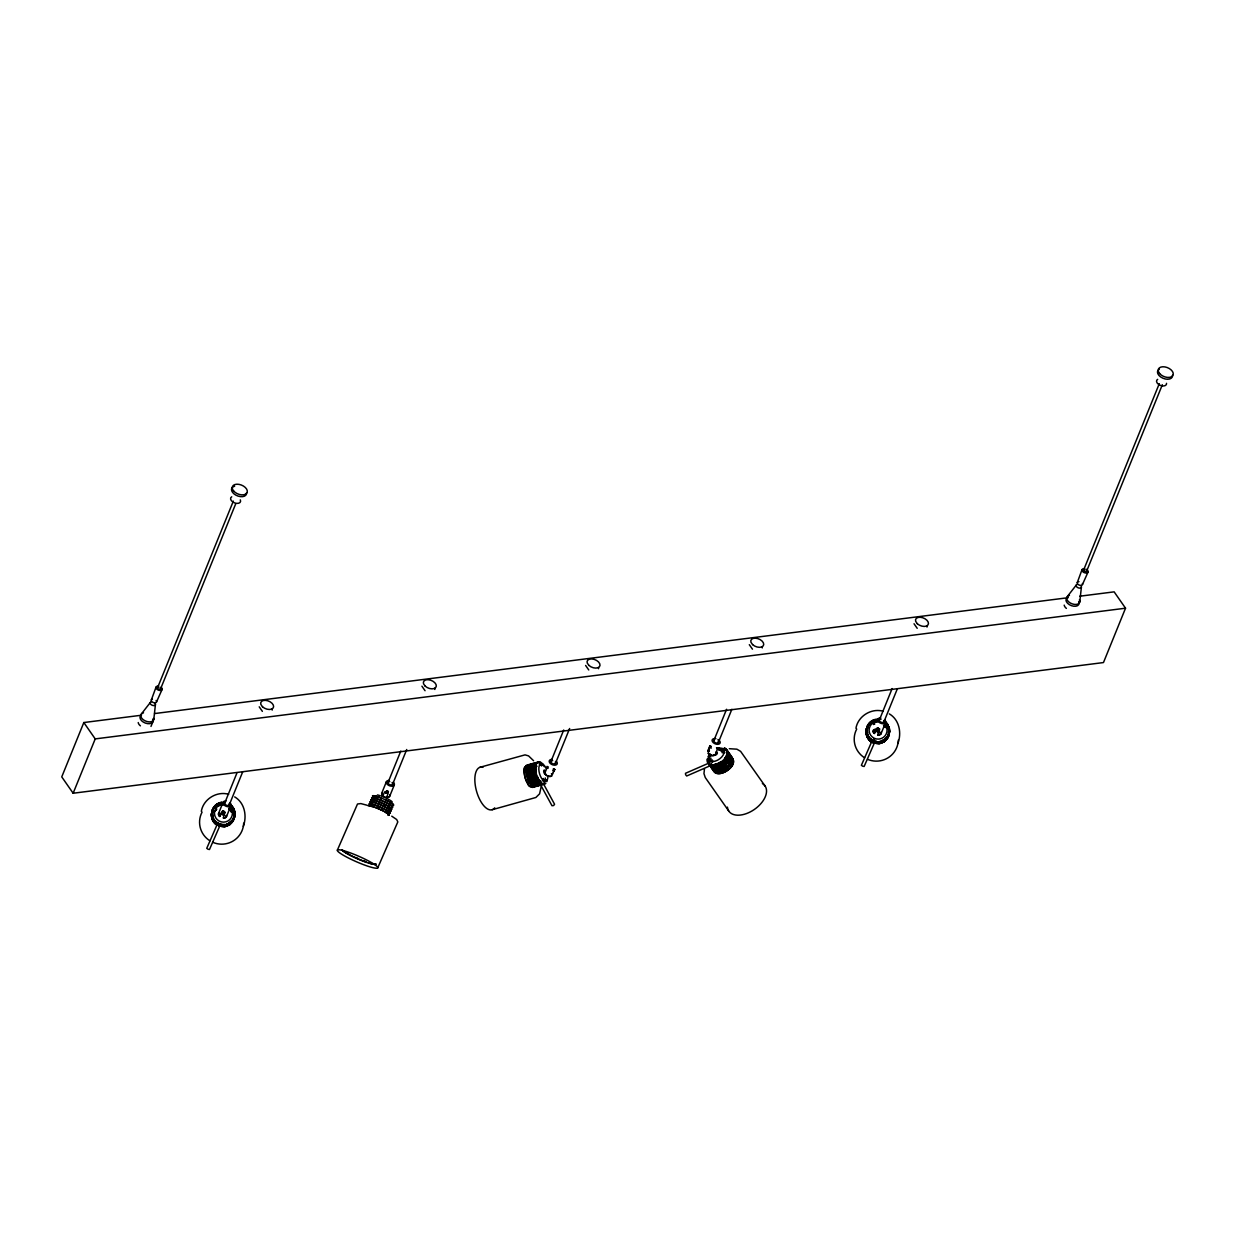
<?xml version="1.0" encoding="UTF-8"?>
<svg xmlns="http://www.w3.org/2000/svg" width="1235" height="1235" viewBox="0 0 1235 1235"><rect width="100%" height="100%" fill="white"/><g stroke="black" fill="none" stroke-linecap="round" stroke-linejoin="round"><path stroke-width="1.5" d="M708.658 764.033L709.461 765.052M547.383 766.981L544.728 773.264A4.261 2.578 22.1 0 0 551.505 776.197L554.669 769.343L553.357 768.772M551.628 776.089L551.181 776.228A3.89 2.346 22.1 0 1 544.975 773.558L544.743 773.11M552.632 773.866L551.366 773.805M541.146 786.803L539.587 793.827L535.882 797.486L492.24 809.697M153.773 719.573L155.425 704.614M1079.73 602.124L1081.397 587.181M532.764 783.376L530.818 784.271L532.764 783.376A10.636 4.786 74.4 0 0 535.172 785.259L533.288 785.784A10.636 4.786 74.4 0 1 530.865 783.901M536.546 782.311L534.601 783.206L536.546 782.311A10.636 4.786 74.4 0 0 538.954 784.194L536.222 785.599M538.383 782.156L540.328 781.261L538.383 782.156A11.115 5.002 74.4 0 1 535.481 776.985L535.65 776.846A10.636 4.786 74.4 0 1 534.431 772.276L534.199 772.215A11.115 5.002 74.4 0 1 534.168 766.41L536.283 766.194L534.168 766.41M542.705 764.403L540.76 765.299L542.705 764.403A11.115 5.002 74.4 0 1 544.28 766.703M226.36 825.304A11.115 11.007 11.3 0 0 227.904 824.718L227.857 825.011A11.115 11.007 11.3 0 1 221.374 825.922L221.682 824.27A11.115 11.007 11.3 0 0 224.986 824.455M876.001 742.899L876.263 741.54L876.001 742.899A11.115 11.007 11.3 0 0 882.485 741.988L882.346 741.262A10.636 10.544 11.3 0 0 883.72 740.491M711.206 746.326L709.832 746.048L708.18 753.381A4.261 2.578 22.1 0 0 715.219 754.801L717.859 748.07L716.701 748.148M704.475 768.896L703.965 773.604L705.278 777.556L728.681 810.947M213.13 811.503A10.636 10.544 11.3 0 0 212.652 813L212.312 812.63A11.115 11.007 11.3 0 1 213.068 809.434C209.904 814.513 211.602 821.784 216.681 824.918C211.725 821.846 209.935 814.791 212.899 809.759M214.674 806.918L214.674 806.918A11.115 11.007 11.3 0 0 213.732 808.261L214.411 807.675L213.856 808.323M218.472 824.208A10.636 10.544 11.3 0 1 217.098 823.405L216.773 824.1A11.115 11.007 11.3 0 1 212.713 818.975L213.223 818.512A10.636 10.544 11.3 0 1 212.528 815.44M212.837 818.388L212.899 818.079A11.115 11.007 11.3 0 0 216.959 823.205L216.897 823.498A11.115 11.007 11.3 0 1 213.547 819.87M218.58 805.205L218.317 805.081A11.115 11.007 11.3 0 1 223.149 804.031M216.773 824.1L216.835 823.791A11.115 11.007 11.3 0 1 212.775 818.682M217.02 822.896L217.067 822.603A11.115 11.007 11.3 0 1 213.022 817.493L212.96 817.786A11.115 11.007 11.3 0 0 217.02 822.896L217.283 822.51A10.636 10.544 11.3 0 0 220.139 823.899M217.098 823.405L217.036 823.714A10.636 10.544 11.3 0 0 218.41 824.517M219.629 812.507A4.261 2.578 22.1 0 0 219.552 816.304L222.64 810.901L223.952 811.225L222.269 811.688M221.374 825.922L221.435 825.628A11.115 11.007 11.3 0 0 224.739 825.659M221.667 824.424L221.482 825.335A11.115 11.007 11.3 0 0 227.966 824.424L228.089 823.822A11.115 11.007 11.3 0 1 221.605 824.733M231.609 820.503L231.609 820.503A10.636 10.544 11.3 0 1 229.262 822.618M233.461 818.867A11.115 11.007 11.3 0 1 231.794 821.692L231.732 822.001A11.115 11.007 11.3 0 0 233.909 817.601M231.485 821.105L231.918 821.105A11.115 11.007 11.3 0 0 233.585 818.265M234.156 815.98L234.218 815.671A11.115 11.007 11.3 0 1 233.955 817.292M234.017 816.999A11.115 11.007 11.3 0 0 234.279 815.378L233.863 815.038M231.979 820.796A11.115 11.007 11.3 0 0 234.403 814.776L233.986 814.436M243.326 826.369C247.108 815.98 244.762 802.812 234.681 796.899M386.431 781.631L381.862 792.885A4.261 2.578 22.1 0 0 382.85 795.757L384.702 791.82L386.879 791.45L388.176 793.333L386.57 797.47A3.89 2.346 22.1 0 0 389.241 796.405M385.706 793.086L386.663 791.033M867.464 727.6A11.115 11.007 11.3 0 0 866.708 730.796L866.646 731.105A11.115 11.007 11.3 0 1 867.402 727.909M867.449 733.683A10.636 10.544 11.3 0 1 867.232 730.533L866.816 730.209A11.115 11.007 11.3 0 1 867.572 727.014M867.572 733.081A10.636 10.544 11.3 0 1 867.356 729.947L866.939 729.607A11.115 11.007 11.3 0 1 867.696 726.412M866.708 730.796L867.109 731.135A10.636 10.544 11.3 0 0 867.788 735.782L867.356 735.952A11.115 11.007 11.3 0 0 871.416 741.062L871.74 740.383A10.636 10.544 11.3 0 0 873.114 741.185M869.363 723.587L869.363 723.587A11.115 11.007 11.3 0 0 868.421 724.93M867.587 734.763L867.587 734.763A11.115 11.007 11.3 0 0 871.648 739.873L871.925 739.487M871.416 741.062L871.478 740.768A11.115 11.007 11.3 0 1 868.128 737.141M871.648 739.873L871.709 739.564A11.115 11.007 11.3 0 1 869.301 737.31M871.74 740.383L871.678 740.676A10.636 10.544 11.3 0 0 876.078 742.436A11.115 11.007 11.3 0 0 882.608 741.386L882.67 741.093M880.586 732.648A3.89 2.346 22.1 0 1 877.9 734.995L879.737 728.928M874.642 741.463A10.636 10.544 11.3 0 0 876.202 741.834A11.115 11.007 11.3 0 0 882.732 740.784L882.577 740.074M886.483 738.36L886.483 738.36A11.115 11.007 11.3 0 0 888.907 732.34L888.505 732M886.236 737.48L886.236 737.48A10.636 10.544 11.3 0 1 885.155 738.623M884.908 739.811A10.636 10.544 11.3 0 0 886.004 738.669L886.421 738.669A11.115 11.007 11.3 0 0 888.104 735.844M888.382 732.602L888.799 732.942A11.115 11.007 11.3 0 1 888.536 734.563M889.03 731.753L889.03 731.753A11.115 11.007 11.3 0 1 888.783 733.374M897.968 743.346C901.735 732.942 899.404 719.789 889.324 713.876M716.254 765.731L715.327 763.94L716.254 765.731A11.115 6.607 -35 0 0 722.043 763.091L721.888 762.86A10.636 6.329 -35 0 0 725.315 759.695L725.624 759.787A11.115 6.607 -35 0 0 728.048 754.863L726.612 753.535L728.048 754.863M724.25 749.429L724.003 749.784A10.636 6.329 -35 0 0 720.175 749.938L719.249 748.148M718.291 768.633L717.365 766.842L718.291 768.633A11.115 6.607 -35 0 0 724.081 765.993L723.911 765.762A10.636 6.329 -35 0 0 727.338 762.597L727.647 762.69A11.115 6.607 -35 0 0 730.07 757.75L729.051 756.299A11.115 6.607 -35 0 1 726.643 761.239M721.286 751.034L721.194 751.389A10.636 6.329 -35 0 1 723.833 751.096M722.29 752.486L722.213 752.825A10.636 6.329 -35 0 1 724.852 752.547M730.611 757.209A10.636 6.329 -35 0 1 730.672 759.324L732.108 760.652A11.115 6.607 -35 0 1 729.684 765.577L729.376 765.484A10.636 6.329 -35 0 1 725.948 768.649L726.103 768.88A11.115 6.607 -35 0 1 720.314 771.535L719.387 769.745M201.32 811.349C203.343 799.122 216.82 790.848 228.645 794.29M855.948 728.31C857.97 716.099 871.447 707.825 883.287 711.267M224.276 812.09C222.609 816.536 221.883 813.201 223.55 810.886M223.288 814.544L223.998 812.754M876.865 731.058L878.07 728.125M876.896 731.12L877.915 731.552L878.795 729.329M708.967 751.281L707.933 750.618A4.261 2.578 22.1 0 1 709.338 749.907M708.134 751.112L708.149 751.081A3.89 2.346 22.1 0 1 709.415 750.432M709.183 753.736L708.35 753.566A3.89 2.346 22.1 0 0 714.787 754.894L715.266 754.662M151.303 700.044L156.011 687.2M1077.275 582.596L1081.984 569.767M141.16 715.266L83.826 722.537L61.75 776.892L73.143 793.24L1103.472 662.562L1125.533 608.207L1114.14 591.858L1079.745 596.212M73.143 793.24L95.218 738.9L83.826 722.537M157.555 687.756L233.338 501.101M160.596 688.837L235.653 503.957M150.979 726.427L153.032 721.379M218.549 813.448L223.134 802.179M224.785 802.904L236.796 773.326M229.293 804.85L242.708 771.798M226.391 816.829L230.96 805.56A11.115 11.007 11.3 0 0 229.695 804.51M388.099 782.342L400.804 751.034M392.606 784.287L406.732 749.506M389.689 796.266L394.274 785.012M551.011 761.331L563.716 730.024M555.503 763.276L569.628 728.496M707.887 750.756L709.832 746.048M713.861 740.583L726.566 709.276M718.446 742.312L731.861 709.276M879.428 719.866L892.133 688.559M883.936 721.811L897.351 688.775M881.018 733.791L885.588 722.537M1083.512 570.308L1159.294 383.653M1086.553 571.388L1162.351 384.733M387.481 792.067C388.238 789.227 387.203 794.63 385.783 792.808M216.974 824.918L206.754 848.321L208.02 849.232L209.487 849.51L219.706 826.107M222.254 814.127L223.334 811.627M337.402 850.05L357.517 803.985L360.836 803.584L367.181 805.266M369.172 805.853L370.454 804.047A10.636 1.436 23.6 0 1 372.846 804.479L371.967 806.486A10.636 1.436 23.6 0 0 369.574 806.038L370.454 804.047M370.315 802.318A11.115 1.497 23.6 0 1 370.917 801.855L372.198 800.048A10.636 1.436 23.6 0 1 374.591 800.496L373.711 802.488L374.684 800.295A10.636 1.436 23.6 0 1 373.85 799.74M372.738 798.829L373.541 795.865L372.306 798.674A11.115 1.497 23.6 0 1 372.661 797.856L373.063 798.057A10.636 1.436 23.6 0 1 375.455 798.489L376.027 796.313L375.455 798.489M370.917 801.855L372.198 800.048M371.967 806.486L372.538 804.309A11.115 1.497 23.6 0 1 377.91 806.177L377.987 806.27A10.636 1.436 23.6 0 1 382.325 808.169L382.449 808.153A11.115 1.497 23.6 0 1 387.481 810.824L386.262 812.723L387.481 810.824M386.601 812.831A11.115 1.497 23.6 0 0 381.584 810.145A10.636 1.436 23.6 0 0 377.123 808.261L377.91 806.177M379.67 802.179L379.732 802.271A10.636 1.436 23.6 0 1 384.07 804.17L384.193 804.155A11.115 1.497 23.6 0 1 389.226 806.841L388.346 808.832A11.115 1.497 23.6 0 0 383.329 806.146A10.636 1.436 23.6 0 0 378.867 804.278L379.67 802.179A11.115 1.497 23.6 0 0 374.282 800.311L374.591 800.496M376.027 796.313A11.115 1.497 23.6 0 1 381.414 798.18L380.612 800.28A10.636 1.436 23.6 0 1 384.95 802.179A11.115 1.497 23.6 0 1 390.09 804.834L390.97 802.843A11.115 1.497 23.6 0 0 385.938 800.157L384.95 802.179L385.938 800.157M377.123 808.261L377.987 806.27M378.867 804.278L379.732 802.271M382.325 808.169L381.461 810.16L382.449 808.153M384.07 804.17L383.205 806.162L384.193 804.155M388.222 810.778A10.636 1.436 23.6 0 0 389.627 810.978L390.028 811.163A11.115 1.497 23.6 0 0 390.383 810.361L389.967 810.191A10.636 1.436 23.6 0 0 388.022 808.74L389.226 806.841M392.205 807.119A11.115 1.497 23.6 0 0 392.128 806.362L391.711 806.193A10.636 1.436 23.6 0 0 389.766 804.741L390.97 802.843M387.883 814.961L389.087 812.182A10.636 1.436 23.6 0 0 387.142 810.731M389.627 810.978L390.831 808.199A10.636 1.436 23.6 0 0 388.886 806.733M391.711 806.193L393.008 804.355A11.115 1.497 23.6 0 1 392.653 805.174L392.251 804.973M389.087 812.182L388.284 815.162A11.115 1.497 23.6 0 0 388.639 814.344L388.222 814.189A10.636 1.436 23.6 0 0 386.262 812.723M390.028 811.163L390.831 808.199M392.128 806.362L393.008 804.355M377.694 867.943A22.076 2.979 23.6 0 0 349.304 852.505A22.076 2.979 23.6 0 0 345.646 856.534A22.076 2.979 23.6 0 0 377.694 867.943L397.824 821.892L396.651 819.5L391.757 816.181M871.601 741.895L861.382 765.299L862.663 766.194L864.13 766.472L874.349 743.069M877.946 731.552L878.764 729.684M385.938 792.731L386.54 791.017M156.536 701.897L162.125 689.377M1082.493 584.448L1088.097 571.928M219.737 816.505L221.281 813.294A2.099 2.084 11.3 0 0 222.176 814.668L223.18 815.1A2.099 2.084 11.3 0 0 224.261 814.976M223.442 817.524L225.11 812.059M386.879 791.45L387.25 790.662L388.037 792.206M386.524 797.455L386.771 797.439A4.261 2.578 22.1 0 0 389.72 794.877M874.411 729.978A3.89 2.346 22.1 0 1 876.094 729.777L874.365 733.482L876.032 729.345L877.282 727.878L878.378 728.681M876.912 728.665L878.579 728.187M877.853 734.979L879.582 731.336M866.877 729.9A11.115 11.007 11.3 0 1 867.634 726.705C864.16 732.123 866.816 739.981 872.574 742.621M553.28 772.029L554.669 769.343M867.541 726.72C864.207 732.278 866.877 740.197 872.821 742.714M541.208 781.168L539.633 781.709M542.628 784.071L541.517 784.688M216.897 823.498L217.159 823.112A10.636 10.544 11.3 0 0 218.533 823.915M712.518 765.546L711.499 764.094L712.518 765.546A10.636 6.329 -35 0 0 716.346 765.391M710.48 765.87A11.115 6.607 -35 0 1 709.909 765.067L710.928 766.503A11.115 6.607 -35 0 0 714.293 768.788L714.556 768.448A10.636 6.329 -35 0 0 718.369 768.293M716.578 771.335L715.574 769.884L716.578 771.335A10.636 6.329 -35 0 0 720.406 771.18M545.7 773.789L545.515 774.021A2.099 0.942 74.4 0 1 544.218 773.233A2.099 0.942 74.4 0 1 543.74 770.748L544.033 770.161A2.099 0.942 74.4 0 1 545.33 770.949M141.33 714.015L150.408 702.375M1067.302 596.567L1076.38 584.927M869.054 724.652L868.313 725.501A11.115 11.007 11.3 0 1 869.255 724.173M869.44 724.204L870.289 723.463M530.818 784.271A11.115 5.002 74.4 0 1 527.901 779.115L528.086 778.961A10.636 4.786 74.4 0 1 526.851 774.391L526.619 774.33A11.115 5.002 74.4 0 1 526.589 768.525L528.719 768.309L526.589 768.525M529.46 776.938A10.636 4.786 74.4 0 0 529.969 778.436L529.8 778.575A11.115 5.002 74.4 0 0 532.702 783.731M534.601 783.206A11.115 5.002 74.4 0 1 531.698 778.05L531.868 777.911A10.636 4.786 74.4 0 1 530.649 773.326L530.417 773.28A11.115 5.002 74.4 0 1 530.386 767.475L532.501 767.244L530.386 767.475M530.417 773.28L532.532 772.801A10.636 4.786 74.4 0 0 533.767 777.371L533.582 777.525A11.115 5.002 74.4 0 0 536.499 782.681M222.64 810.901L223.751 811.719M707.887 762.165L709.291 763.369L707.887 762.165A11.115 6.607 -35 0 0 711.252 764.45M727.06 750.895A11.115 6.607 -35 0 1 727.631 751.714L727.23 751.961A10.636 6.329 -35 0 1 727.631 754.971M730.07 757.75L729.653 757.873A10.636 6.329 -35 0 0 729.252 754.863L728.249 753.412A10.636 6.329 -35 0 1 728.588 754.323M713.351 769.158C716.593 781.863 741.679 764.187 730.734 756.654C742.22 765.87 714.602 781.045 713.074 769.374A11.115 6.607 -35 0 0 716.331 771.69M731.768 759.679A10.636 6.329 -35 0 0 731.29 757.765L730.672 756.052M873.593 738.9L874.642 739.194M872.682 721.935L873.253 721.719M708.396 763.307L685.487 773.295L685.61 774.669L686.675 775.997L709.492 766.055M217.823 805.096L219.166 804.51M873.608 724.436L874.658 723.988L873.793 724.343M212.713 818.975L213.161 818.82A10.636 10.544 11.3 0 1 212.466 815.748M707.887 758.908L708.489 760.467A11.115 6.607 -35 0 1 710.897 755.542L709.893 754.091A11.115 6.607 -35 0 0 708.273 756.576M732.108 760.652L730.672 759.324M479.921 767.306L525.029 754.878L528.565 755.897L533.582 760.729M526.82 768.834A10.636 4.786 74.4 0 1 528.009 766.148L529.722 765.191A11.115 5.002 74.4 0 1 531.806 764.357M530.618 767.769A10.636 4.786 74.4 0 1 531.806 765.082L533.52 764.141A11.115 5.002 74.4 0 1 536.391 763.492L536.453 763.94M534.4 766.719A10.636 4.786 74.4 0 1 535.589 764.033L537.302 763.076A11.115 5.002 74.4 0 1 540.174 762.427M536.391 763.492L534.554 764.465A10.636 4.786 74.4 0 1 536.978 766.348M528.009 766.148L529.722 765.191M527.839 765.715A11.115 5.002 74.4 0 1 530.71 765.082L533.52 764.141M534.554 764.465L537.302 763.076M526.619 774.33L528.75 773.866A10.636 4.786 74.4 0 0 529.059 775.395M534.199 772.215L536.314 771.736L534.431 772.276M526.851 774.391L528.75 773.866M530.649 773.326L532.532 772.801M527.901 779.115L529.969 778.436M531.698 778.05L533.767 777.371M535.481 776.985L537.379 776.46A11.115 5.002 74.4 0 0 540.282 781.616M544.805 780.366L546.92 780.134L544.805 780.366A10.636 4.786 74.4 0 1 544.11 782.342M533.288 785.784L535.172 785.259M534.647 782.836A10.636 4.786 74.4 0 0 537.071 784.734L538.954 784.194M538.445 781.786A10.636 4.786 74.4 0 0 540.853 783.669L542.798 783.592A11.115 5.002 74.4 0 0 544.373 783.746M540.853 783.669L542.798 783.592M154.545 713.568L1068.275 597.678M95.218 738.9L1125.533 608.207M720.067 772.029L716.161 770.269A9.062 5.388 -35 0 0 721.132 771.968M729.298 748.703L736.894 749.182L740.614 751.359L765.252 786.263M719.912 772.014L719.048 771.952M718.739 771.921L716.146 770.285M709.739 746.434L711.098 746.712M716.485 747.792L717.859 748.07M709.986 747.777L711.36 748.055M713.969 754.693L714.803 754.863M873.593 742.698L872.605 742.281A11.594 11.47 11.3 0 1 871.246 722.475M877.853 734.902L878.1 734.964A4.261 2.578 22.1 0 0 881.049 732.401M387.049 791.156L388.423 791.512M709.893 754.091L711.221 755.635M383.282 796.251L385.629 797.223M219.12 825.628L217.962 825.32A11.594 11.47 11.3 0 1 213.084 809.218M373.603 796.837L373.186 796.668A11.115 1.497 23.6 0 1 373.541 795.865M546.981 766.41L548.309 766.981M553.496 769.235L554.808 769.806M546.796 767.691L548.124 768.263M552.647 770.239L553.959 770.81M878.208 728.974L879.366 729.715M223.566 812.012L224.724 812.754M917.204 628.306L914.039 623.768M752.47 649.193L749.305 644.67M588.755 669.957L585.606 665.433M425.056 690.72L421.907 686.197M262.376 711.36L259.211 706.821M231.794 821.692L231.424 821.399A10.636 10.544 11.3 0 1 230.343 822.541M228.984 808.832L229.787 809.62L229.154 808.956M230.945 807.011L230.744 806.841A11.115 11.007 11.3 0 1 231.871 807.968M542.906 780.89L543.138 781.199A11.115 5.002 74.4 0 0 543.369 778.498M381.414 798.18L380.612 800.28A11.115 1.497 23.6 0 0 375.162 798.319M727.631 751.714L726.612 750.262A11.115 6.607 -35 0 0 724.343 748.302M730.271 756.314L731.29 757.765M722.984 748.333L724.003 749.784M719.171 748.487L720.175 749.938M725.624 759.787L724.605 758.336A11.115 6.607 -35 0 0 727.029 753.412M727.647 762.69L726.319 761.146A10.636 6.329 -35 0 1 724.158 763.338M729.684 765.577L728.665 764.125A11.115 6.607 -35 0 0 731.089 759.201M722.043 763.091L721.024 761.64A11.115 6.607 -35 0 1 715.235 764.295M724.081 765.978L723.062 764.542A11.115 6.607 -35 0 1 717.273 767.182M726.195 766.24A10.636 6.329 -35 0 1 724.93 767.197L726.103 768.88M720.314 771.535L719.31 770.084A11.115 6.607 -35 0 0 725.084 767.429L724.93 767.197M713.537 766.997L714.556 768.448M714.293 768.788L713.29 767.352A11.115 6.607 -35 0 1 711.236 766.534M543.323 783.546L554.561 804.247L553.604 805.56L551.983 805.714L540.698 784.981M230.698 810.87L231.223 811.874L230.59 810.685A9.062 8.969 11.3 0 1 231.3 811.827M882.608 741.386L882.408 740.969A10.636 10.544 11.3 0 0 885.032 739.225M882.485 741.988L882.284 741.556A10.636 10.544 11.3 0 0 883.658 740.784M227.966 824.424L227.765 823.992A10.636 10.544 11.3 0 0 229.154 823.22M541.717 783.577L541.887 784.009A11.115 5.002 74.4 0 1 541.285 784.518M537.935 784.642L538.105 785.059A11.115 5.002 74.4 0 1 536.793 785.861M537.071 784.734L537.117 785.182A11.115 5.002 74.4 0 0 539.386 785.043M229.972 802.704A4.261 2.578 22.1 0 1 229.324 806.671A4.261 2.578 22.1 0 1 223.334 804.078A4.261 2.578 22.1 0 1 226.051 801.006M226.422 815.44A4.261 2.578 22.1 0 1 223.458 818.002L223.211 818.002A3.89 2.346 22.1 0 0 225.959 815.687M219.691 816.474A3.89 2.346 22.1 0 1 218.78 813.865M229.093 803.614A2.455 1.482 22.1 0 1 228.351 805.482A2.455 1.482 22.1 0 1 225.233 804.417A2.455 1.482 22.1 0 1 225.418 802.364M243.681 823.128A22.076 21.86 11.3 0 1 212.883 842.347M209.95 840.819A22.076 21.86 11.3 0 1 202.092 812.074M233.369 817.879A10.636 10.544 11.3 0 1 232.89 819.376M232.195 820.796A10.636 10.544 11.3 0 1 227.564 824.98M226.082 825.536A10.636 10.544 11.3 0 1 219.815 825.489M216.959 824.1A10.636 10.544 11.3 0 1 213.763 820.627A11.594 11.47 11.3 0 1 218.286 803.769M213.084 819.206A10.636 10.544 11.3 0 1 212.621 817.693M218.441 805.899A10.636 10.544 11.3 0 1 223.056 804.896M229.046 806.779A10.636 10.544 11.3 0 1 232.936 811.673M233.894 810.947A11.594 11.47 11.3 0 1 219.614 825.983M219.722 804.047A11.594 11.47 11.3 0 1 223.149 803.568M233.955 810.654A11.594 11.47 11.3 0 1 219.676 825.69M218.055 825.057A11.594 11.47 11.3 0 1 216.665 805.205M219.784 803.753A11.594 11.47 11.3 0 1 221.482 803.383M231.069 806.409A11.594 11.47 11.3 0 1 232.242 807.675M234.002 810.361A11.594 11.47 11.3 0 1 219.737 825.397M218.116 824.748A11.594 11.47 11.3 0 1 218.24 804.062M219.845 803.46A11.594 11.47 11.3 0 1 221.544 803.09M229.772 805.019A11.594 11.47 11.3 0 1 232.303 807.381M229.833 804.726A11.594 11.47 11.3 0 1 231.516 822.248A11.594 11.47 11.3 0 1 213.825 820.766M219.907 803.151A11.594 11.47 11.3 0 1 221.605 802.781M229.895 804.433A11.594 11.47 11.3 0 1 230.713 822.711A11.594 11.47 11.3 0 1 212.744 818.481A11.594 11.47 11.3 0 1 221.652 802.488A11.115 11.007 11.3 0 0 218.61 803.599M229.587 806.795A8.985 8.892 11.3 0 1 228.089 820.889A8.985 8.892 11.3 0 1 214.782 815.594A8.985 8.892 11.3 0 1 223.489 804.355M230.451 821.954A10.636 10.544 11.3 0 1 227.827 823.699M221.621 824.563A10.636 10.544 11.3 0 1 220.077 824.208M218.595 823.606A10.636 10.544 11.3 0 1 217.221 822.819M212.883 816.412A10.636 10.544 11.3 0 1 212.652 814.853M217.314 805.39A10.636 10.544 11.3 0 1 218.703 804.618M220.015 824.501A10.636 10.544 11.3 0 0 221.559 824.872A11.115 11.007 11.3 0 0 228.027 824.115M212.821 816.705A10.636 10.544 11.3 0 1 212.59 815.146M229.957 804.124A11.594 11.47 11.3 0 1 230.775 822.417A11.594 11.47 11.3 0 1 212.806 818.188A11.594 11.47 11.3 0 1 221.713 802.194M233.708 817.678A11.115 11.007 11.3 0 1 232.026 820.503M228.151 823.529A11.115 11.007 11.3 0 1 226.607 824.115M213.794 807.968A11.115 11.007 11.3 0 1 214.736 806.609M233.029 808.138A11.115 11.007 11.3 0 1 233.755 809.62M234.465 814.482A11.115 11.007 11.3 0 1 234.202 816.103M212.25 812.939A11.115 11.007 11.3 0 1 213.007 809.743M220.108 803.306A11.115 11.007 11.3 0 1 221.729 802.951M232.967 808.431A11.115 11.007 11.3 0 1 233.693 809.928M233.523 818.573A11.115 11.007 11.3 0 1 231.856 821.399M212.127 813.525A11.115 11.007 11.3 0 1 212.883 810.33M213.609 808.863A11.115 11.007 11.3 0 1 214.55 807.505M219.984 803.908A11.115 11.007 11.3 0 1 223.257 803.445M212.76 810.932A11.115 11.007 11.3 0 0 212.266 812.507L212.713 812.97A10.636 10.544 11.3 0 0 212.945 816.103M230.683 807.042A11.115 11.007 11.3 0 1 231.809 808.261M212.188 813.232A11.115 11.007 11.3 0 1 212.945 810.037M213.67 808.57A11.115 11.007 11.3 0 1 214.612 807.211M220.046 803.599A11.115 11.007 11.3 0 1 221.667 803.244M232.921 808.74A11.115 11.007 11.3 0 1 233.631 810.222M234.341 815.085A11.115 11.007 11.3 0 1 234.079 816.705M212.065 813.834A11.115 11.007 11.3 0 1 212.821 810.639M219.923 804.201A11.115 11.007 11.3 0 1 223.195 803.738M217.375 805.096A10.636 10.544 11.3 0 1 218.765 804.309M231.362 821.707A10.636 10.544 11.3 0 1 229.031 823.822M214.983 811.225A9.062 8.969 11.3 0 1 216.588 809.064M228.892 808.616A9.062 8.969 11.3 0 1 229.849 809.558M393.27 782.141A4.261 2.578 22.1 0 1 392.637 786.108A4.261 2.578 22.1 0 1 386.632 783.515A4.261 2.578 22.1 0 1 389.365 780.458M383.004 795.927A3.89 2.346 22.1 0 1 382.094 793.318M392.035 782.65A2.455 1.482 22.1 0 1 391.665 784.92A2.455 1.482 22.1 0 1 388.207 783.438A2.455 1.482 22.1 0 1 389.781 781.678M375.687 863.991A18.973 2.563 23.6 0 1 373.649 863.883M372.121 863.574A18.973 2.563 23.6 0 1 370.284 863.08M365.915 861.659A18.973 2.563 23.6 0 1 363.46 860.764M358.304 858.649A18.973 2.563 23.6 0 1 355.711 857.507M348.594 853.972A18.973 2.563 23.6 0 1 344.889 851.795M343.484 850.853A18.973 2.563 23.6 0 1 342.419 850.02M375.656 863.744A18.602 2.516 23.6 0 1 361.917 860.687A18.602 2.516 23.6 0 1 342.527 850.637M375.965 864.346A19.39 2.624 23.6 0 1 368.323 862.771M365.977 861.968A19.39 2.624 23.6 0 1 341.987 850.081M388.114 808.539A10.636 1.436 23.6 0 0 390.507 808.971L390.908 809.172A11.115 1.497 23.6 0 0 391.263 808.354M373.819 802.287A10.636 1.436 23.6 0 1 371.858 800.836L371.442 800.666A11.115 1.497 23.6 0 1 371.797 799.848M374.884 798.103A11.594 1.575 23.6 0 1 375.363 796.035A11.594 1.575 23.6 0 1 389.38 801.824A11.594 1.575 23.6 0 1 392.39 805.328M368.107 805.868A11.594 1.575 23.6 0 1 380.92 809.774A11.594 1.575 23.6 0 1 388.701 815.362M369.774 804.958A11.594 1.575 23.6 0 1 374.359 804.788A11.594 1.575 23.6 0 1 388.145 811.133A11.594 1.575 23.6 0 1 386.972 812.892M369.882 802.133A11.594 1.575 23.6 0 1 382.68 805.776A11.594 1.575 23.6 0 1 389.781 811.318M371.025 800.512A11.594 1.575 23.6 0 1 384.317 804.139A11.594 1.575 23.6 0 1 388.716 808.894M372.383 798.968A11.594 1.575 23.6 0 1 382.047 800.728A11.594 1.575 23.6 0 1 392.19 807.366M387.342 812.769A10.636 1.436 23.6 0 0 388.763 812.97L389.164 813.17A11.115 1.497 23.6 0 0 389.519 812.352M371.226 805.729A10.636 1.436 23.6 0 1 370.114 804.834L369.697 804.664A11.115 1.497 23.6 0 1 370.052 803.846M372.105 803.738A10.636 1.436 23.6 0 1 371.442 803.244M371.318 802.055A10.636 1.436 23.6 0 1 371.936 802.102M373.418 802.302A11.115 1.497 23.6 0 1 378.79 804.17M390.492 802.117A8.985 1.22 23.6 0 0 392.035 802.241A8.985 1.22 23.6 0 0 387.42 798.798M377.431 794.923A8.985 1.22 23.6 0 1 380.272 795.757M381.414 796.174A8.985 1.22 23.6 0 1 383.838 797.131M385.058 797.671A8.985 1.22 23.6 0 1 386.262 798.227M371.673 806.301A11.115 1.497 23.6 0 1 377.046 808.169M556.182 761.146A4.261 2.578 22.1 0 1 555.534 765.098A4.261 2.578 22.1 0 1 549.544 762.504A4.261 2.578 22.1 0 1 552.277 759.448M555.302 762.041A2.455 1.482 22.1 0 1 554.206 763.956A2.455 1.482 22.1 0 1 551.042 762.273A2.455 1.482 22.1 0 1 552.693 760.652M494.741 807.829A22.076 9.926 74.4 0 1 476.664 791.65A22.076 9.926 74.4 0 1 482.978 767.321M530.772 765.53A10.636 4.786 74.4 0 1 533.18 767.414M543.971 783.901A11.594 5.202 74.4 0 1 534.508 774.685A11.594 5.202 74.4 0 1 538.228 762.504M539.988 763.647A11.594 5.202 74.4 0 1 540.853 764.558M545.453 779.625A11.594 5.202 74.4 0 1 544.944 782.141M547.954 776.059A8.985 4.029 74.4 0 1 542.412 779.439A8.985 4.029 74.4 0 1 539.247 765.808A8.985 4.029 74.4 0 1 546.21 768.494M539.139 763.832A10.636 4.786 74.4 0 1 540.76 765.299M545.855 783.361A11.594 5.202 74.4 0 1 535.866 771.628A11.594 5.202 74.4 0 1 542.752 764.033M547.151 780.443A11.594 5.202 74.4 0 1 546.843 781.616M543.786 783.469A11.115 5.002 74.4 0 1 540.915 784.117M535.403 763.601A11.115 5.002 74.4 0 1 537.472 762.767M540.807 764.928A11.115 5.002 74.4 0 1 541.625 765.993M545.268 777.957A11.115 5.002 74.4 0 1 545.021 780.659M532.3 772.74A11.115 5.002 74.4 0 1 532.27 766.935M536.098 771.69A11.115 5.002 74.4 0 1 536.067 765.885M536.932 785.244A11.594 5.202 74.4 0 1 526.944 776.8A11.594 5.202 74.4 0 1 531.529 765.082M538.831 784.719A11.594 5.202 74.4 0 1 529.336 777.927A11.594 5.202 74.4 0 1 531.714 763.894M540.174 784.951A11.594 5.202 74.4 0 1 530.51 774.901A11.594 5.202 74.4 0 1 535.311 764.017M542.613 783.654A11.594 5.202 74.4 0 1 532.856 776.043A11.594 5.202 74.4 0 1 536.33 763.045M532.501 767.244A10.636 4.786 74.4 0 1 532.794 766.163M533.196 765.268A10.636 4.786 74.4 0 1 533.69 764.558M528.719 768.309A10.636 4.786 74.4 0 1 529.012 767.228M529.414 766.317A10.636 4.786 74.4 0 1 529.908 765.607M532.331 786.618A10.636 4.786 74.4 0 1 531.606 786.664M526.82 766.071A10.636 4.786 74.4 0 1 529.12 766.626M534.091 785.151A10.636 4.786 74.4 0 1 533.597 785.861M531.621 764.666A11.115 5.002 74.4 0 1 533.69 763.817M535.604 786.108A11.115 5.002 74.4 0 1 533.335 786.232M528.518 773.805A11.115 5.002 74.4 0 1 528.487 768M526.635 767.892A9.062 4.075 74.4 0 1 527.175 767.614M533.659 783.577A9.062 4.075 74.4 0 1 531.621 785.105M884.6 719.665A4.261 2.578 22.1 0 1 883.967 723.633A4.261 2.578 22.1 0 1 877.962 721.039A4.261 2.578 22.1 0 1 880.694 717.983M876.109 729.237A4.261 2.578 22.1 0 0 874.179 733.281L874.365 733.482A3.89 2.346 22.1 0 1 873.423 730.842M883.72 720.576A2.455 1.482 22.1 0 1 882.639 722.49A2.455 1.482 22.1 0 1 879.459 720.808A2.455 1.482 22.1 0 1 881.111 719.187M898.324 740.089A22.076 21.86 11.3 0 1 867.51 759.309M864.593 757.781A22.076 21.86 11.3 0 1 856.72 729.051M887.996 734.84A10.636 10.544 11.3 0 1 887.517 736.353M886.823 737.758A10.636 10.544 11.3 0 1 883.581 741.17M882.207 741.942A10.636 10.544 11.3 0 1 880.725 742.513M879.166 742.852A10.636 10.544 11.3 0 1 876.001 742.822M871.601 741.062A10.636 10.544 11.3 0 1 869.286 738.9M867.711 736.168A10.636 10.544 11.3 0 1 867.032 733.096M867.279 729.962A10.636 10.544 11.3 0 1 867.757 728.465M873.083 722.861A10.636 10.544 11.3 0 1 877.699 721.857M884.924 724.744A10.636 10.544 11.3 0 1 887.564 728.65M888.521 727.924A11.594 11.47 11.3 0 1 874.241 742.961M874.365 721.024A11.594 11.47 11.3 0 1 876.047 720.653M885.649 723.679A11.594 11.47 11.3 0 1 887.78 726.365M888.582 727.631A11.594 11.47 11.3 0 1 874.303 742.667M872.697 742.019A11.594 11.47 11.3 0 1 872.805 721.333M884.353 722.29A11.594 11.47 11.3 0 1 887.841 726.072M888.644 727.322A11.594 11.47 11.3 0 1 874.365 742.358M872.759 741.726A11.594 11.47 11.3 0 1 872.867 721.039M884.414 721.996A11.594 11.47 11.3 0 1 887.903 725.779M888.706 727.029A11.594 11.47 11.3 0 1 881.805 741.942A11.594 11.47 11.3 0 1 866.893 734.686A11.594 11.47 11.3 0 1 874.55 720.129M884.476 721.703A11.594 11.47 11.3 0 1 887.965 725.47M888.768 726.736A11.594 11.47 11.3 0 1 881.867 741.648A11.594 11.47 11.3 0 1 866.955 734.377A11.594 11.47 11.3 0 1 874.596 719.82M884.538 721.394A11.594 11.47 11.3 0 1 888.027 725.177M883.179 722.923A8.985 8.892 11.3 0 1 883.457 737.372A8.985 8.892 11.3 0 1 869.548 732.988A8.985 8.892 11.3 0 1 878.131 721.333M876.31 741.232A10.636 10.544 11.3 0 1 873.284 740.29M873.176 740.876A10.636 10.544 11.3 0 1 871.802 740.074M871.895 722.66A10.636 10.544 11.3 0 1 873.268 721.888M876.14 742.127A10.636 10.544 11.3 0 1 874.596 741.772M867.387 733.976A10.636 10.544 11.3 0 1 867.171 730.842M888.829 726.427A11.594 11.47 11.3 0 1 880.246 741.803A11.594 11.47 11.3 0 1 866.43 730.703A11.594 11.47 11.3 0 1 879.799 719.187M884.6 721.101A11.594 11.47 11.3 0 1 888.073 724.883M889.092 731.444A11.115 11.007 11.3 0 1 886.668 737.465M882.778 740.491A11.115 11.007 11.3 0 1 879.613 741.432M868.359 735.952A11.115 11.007 11.3 0 1 867.649 734.454M873.253 720.561A11.115 11.007 11.3 0 1 874.797 719.974M884.322 721.487A11.115 11.007 11.3 0 1 886.745 723.741M888.274 734.948A11.115 11.007 11.3 0 1 886.607 737.774M873.191 720.854A11.115 11.007 11.3 0 1 874.735 720.267M884.26 721.78A11.115 11.007 11.3 0 1 886.684 724.034M871.524 740.46A11.115 11.007 11.3 0 1 867.479 735.35L867.541 735.057A11.115 11.007 11.3 0 0 871.586 740.166M866.769 730.502A11.115 11.007 11.3 0 1 867.51 727.307M868.251 725.825A11.115 11.007 11.3 0 1 869.193 724.482M874.627 720.869A11.115 11.007 11.3 0 1 876.248 720.514M888.042 736.137A11.115 11.007 11.3 0 1 886.375 738.962M874.504 721.472A11.115 11.007 11.3 0 1 877.776 721.008M885.325 724.019A11.115 11.007 11.3 0 1 887.378 726.597M888.968 732.046A11.115 11.007 11.3 0 1 886.545 738.067M881.111 741.679A11.115 11.007 11.3 0 1 876.186 742.003M882.546 741.679A11.115 11.007 11.3 0 1 879.382 742.621M868.19 726.134A11.115 11.007 11.3 0 1 869.131 724.775M874.565 721.163A11.115 11.007 11.3 0 1 877.838 720.715M886.498 724.93A11.115 11.007 11.3 0 1 887.425 726.303M888.86 732.648A11.115 11.007 11.3 0 1 888.598 734.269M886.174 737.774A10.636 10.544 11.3 0 1 883.843 739.888M867.51 733.374A10.636 10.544 11.3 0 1 867.294 730.24M871.956 722.351A10.636 10.544 11.3 0 1 873.33 721.58M879.382 731.691A2.099 2.084 11.3 0 1 877.823 732.077L876.819 731.645A2.099 2.084 11.3 0 1 876.032 730.24M873.392 724.451A9.062 8.969 11.3 0 1 874.627 723.911M883.534 725.578A9.062 8.969 11.3 0 1 885.294 727.616M717.967 739.472A4.261 2.578 22.1 0 1 718.955 744.087A4.261 2.578 22.1 0 1 712.425 741.617A4.261 2.578 22.1 0 1 715.899 738.684M718.106 741.062A2.455 1.482 22.1 0 1 717.612 743.022A2.455 1.482 22.1 0 1 714.463 742.111A2.455 1.482 22.1 0 1 714.401 739.997M762.381 783.53A22.076 13.137 -35 0 1 753.952 809.728A22.076 13.137 -35 0 1 727.43 807.119M730.703 755.727A11.594 6.901 -35 0 1 726.273 769.112A11.594 6.901 -35 0 1 712.194 768.679M729.684 754.276A11.594 6.901 -35 0 1 724.528 768.139A11.594 6.901 -35 0 1 711.036 766.132M727.554 753.427A11.594 6.901 -35 0 1 728.712 753.751M727.693 752.316A11.594 6.901 -35 0 1 724.235 766.209A11.594 6.901 -35 0 1 710.017 764.681M722.382 752.146A11.594 6.901 -35 0 1 723.864 751.899M726.674 750.865A11.594 6.901 -35 0 1 722.506 765.252A11.594 6.901 -35 0 1 709.091 762.041M721.363 750.695A11.594 6.901 -35 0 1 724.235 750.386M725.655 749.413A11.594 6.901 -35 0 1 722.213 763.323A11.594 6.901 -35 0 1 707.979 761.779M718.832 749.691A11.594 6.901 -35 0 1 723.231 748.95M716.67 748.58A8.985 5.341 -35 0 1 723.988 753.149A8.985 5.341 -35 0 1 713.104 761.516A8.985 5.341 -35 0 1 709.569 754.045M709.291 763.369A10.636 6.329 -35 0 1 708.952 762.458M708.813 761.455A10.636 6.329 -35 0 1 708.905 760.359M724.636 747.962A11.594 6.901 -35 0 1 721.888 761.362A11.594 6.901 -35 0 1 707.115 761.439M706.976 760.328A11.594 6.901 -35 0 1 707.053 759.139M712.271 765.901A11.115 6.607 -35 0 1 708.89 763.616M718.801 750.015A11.115 6.607 -35 0 1 720.267 749.583M725.362 749.753A11.115 6.607 -35 0 1 726.303 750.247M710.82 762.165A11.115 6.607 -35 0 1 712.039 759.664M728.326 753.134A11.115 6.607 -35 0 1 729.653 754.616M730.364 756.036A11.115 6.607 -35 0 1 731.691 757.503M709.492 761.918A11.115 6.607 -35 0 1 711.02 758.213M726.365 751.204A11.115 6.607 -35 0 1 727.307 751.698M728.079 752.347A11.115 6.607 -35 0 1 728.635 753.165M715.312 770.239A11.115 6.607 -35 0 1 712.502 768.772M712.333 762.365A11.115 6.607 -35 0 1 713.058 761.115M729.345 754.585A11.115 6.607 -35 0 1 730.101 755.249M733.003 762.643A10.636 6.329 -35 0 1 732.216 764.99M713.722 754.832A2.099 1.25 -35 0 0 715.605 755.064A2.099 1.25 -35 0 0 717.319 753.273L717.257 752.563A2.099 1.25 -35 0 0 715.852 752.177M271.993 708.952A6.793 4.106 22.1 0 1 272.179 710.11M926.821 625.898A6.793 4.106 22.1 0 1 927.006 627.056M434.674 688.312A6.793 4.106 22.1 0 1 434.859 689.47M598.373 667.548A6.793 4.106 22.1 0 1 598.574 668.706M1079.405 599.809A6.87 4.153 22.1 0 1 1076.071 604.455A6.87 4.153 22.1 0 1 1067.611 600.658A6.87 4.153 22.1 0 1 1069.464 595.363M1081.258 586.239A2.779 1.683 22.1 0 1 1079.915 588.107A2.779 1.683 22.1 0 1 1076.503 586.579A2.779 1.683 22.1 0 1 1077.244 584.433M1086.291 570.555A1.621 0.973 22.1 0 1 1085.704 571.928A1.621 0.973 22.1 0 1 1083.543 570.755A1.621 0.973 22.1 0 1 1084.886 569.783M1066.392 608.392A6.53 3.952 22.1 0 1 1064.199 605.119M1078.68 601.615A6.87 4.153 22.1 0 1 1071.44 605.675A6.87 4.153 22.1 0 1 1067.472 597.647M1086.321 569.289A3.242 1.961 22.1 0 1 1087.248 572.824A3.242 1.961 22.1 0 1 1082.23 571.049A3.242 1.961 22.1 0 1 1084.747 568.733M1082.369 583.522A2.779 1.683 22.1 0 1 1080.81 585.405A2.779 1.683 22.1 0 1 1077.399 583.538A2.779 1.683 22.1 0 1 1078.958 581.654M1172.509 375.27A7.904 4.786 22.1 0 1 1162.783 378.172A7.904 4.786 22.1 0 1 1159.186 369.311M1166.55 383.329A5.28 3.196 22.1 0 1 1160.066 385.258A5.28 3.196 22.1 0 1 1157.674 379.346M762.088 646.785A6.793 4.106 22.1 0 1 762.273 647.943M246.552 492.703A7.904 4.786 22.1 0 1 235.9 495.158A7.904 4.786 22.1 0 1 234.665 486.204M153.835 718.446A6.87 4.153 22.1 0 1 144.572 720.576A6.87 4.153 22.1 0 1 143.507 712.811M154.977 703.194A2.779 1.683 22.1 0 1 154.36 705.494A2.779 1.683 22.1 0 1 150.655 704.182A2.779 1.683 22.1 0 1 151.287 701.881M160.056 687.741A1.621 0.973 22.1 0 1 160.071 689.315A1.621 0.973 22.1 0 1 157.74 688.482A1.621 0.973 22.1 0 1 158.528 687.2M140.419 725.84A6.53 3.952 22.1 0 1 138.227 722.552M152.708 719.063A6.87 4.153 22.1 0 1 145.468 723.123A6.87 4.153 22.1 0 1 141.516 715.08M161.044 687.185A3.242 1.961 22.1 0 1 160.859 690.396A3.242 1.961 22.1 0 1 156.166 688.296A3.242 1.961 22.1 0 1 158.775 686.166M156.073 700.477A2.779 1.683 22.1 0 1 155.456 702.777A2.779 1.683 22.1 0 1 151.766 701.465A2.779 1.683 22.1 0 1 152.384 699.164M240.3 499.851A5.28 3.196 22.1 0 1 234.743 502.954A5.28 3.196 22.1 0 1 231.701 496.794M234.573 814.591L233.029 821.182L229.494 824.887L224.693 826.709L218.996 826.061L225.218 826.632L229.926 824.594L233.971 819.145L234.002 811.827L234.573 814.591M889.215 731.568L887.656 738.144L884.137 741.865L879.32 743.686L873.624 743.038L879.845 743.593L884.569 741.556L888.598 736.122L888.644 728.789L889.215 731.568M524.258 770.547C524.35 776.676 526.064 785.244 532.594 787.436C538.537 785.244 528.41 789.443 528.024 784.055C524.937 778.76 521.957 770.532 526.403 765.283C532.64 764.094 521.803 765.731 524.258 770.547M533.52 783.623L532.702 784.626L533.52 783.623M216.017 809.82L216.65 809.141L215.909 809.975M377.678 810.716L377.678 810.716M883.781 725.933L884.43 726.597L883.781 725.933M917.327 623.721L915.691 621.375A6.793 4.106 22.1 0 1 922.638 617.716A6.793 4.106 22.1 0 1 927.809 625.142A6.793 4.106 22.1 0 1 917.327 623.721M752.594 644.608L750.957 642.262A6.793 4.106 22.1 0 1 757.904 638.619A6.793 4.106 22.1 0 1 763.076 646.044A6.793 4.106 22.1 0 1 752.594 644.608M588.879 665.372L587.242 663.025A6.793 4.106 22.1 0 1 594.205 659.382A6.793 4.106 22.1 0 1 599.376 666.807A6.793 4.106 22.1 0 1 588.879 665.372M425.18 686.135L423.543 683.789A6.793 4.106 22.1 0 1 430.506 680.145A6.793 4.106 22.1 0 1 435.662 687.571A6.793 4.106 22.1 0 1 425.18 686.135M262.499 706.775L260.863 704.429A6.793 4.106 22.1 0 1 267.81 700.785A6.793 4.106 22.1 0 1 272.981 708.195A6.793 4.106 22.1 0 1 262.499 706.775M1159.588 373.51A7.904 4.786 22.1 0 0 1172.602 375.857A7.904 4.786 22.1 0 0 1165.022 366.934A7.904 4.786 22.1 0 0 1159.588 373.51M233.616 490.959A7.904 4.786 22.1 0 0 246.629 493.305A7.904 4.786 22.1 0 0 239.065 484.382A7.904 4.786 22.1 0 0 233.616 490.959"/></g></svg>
